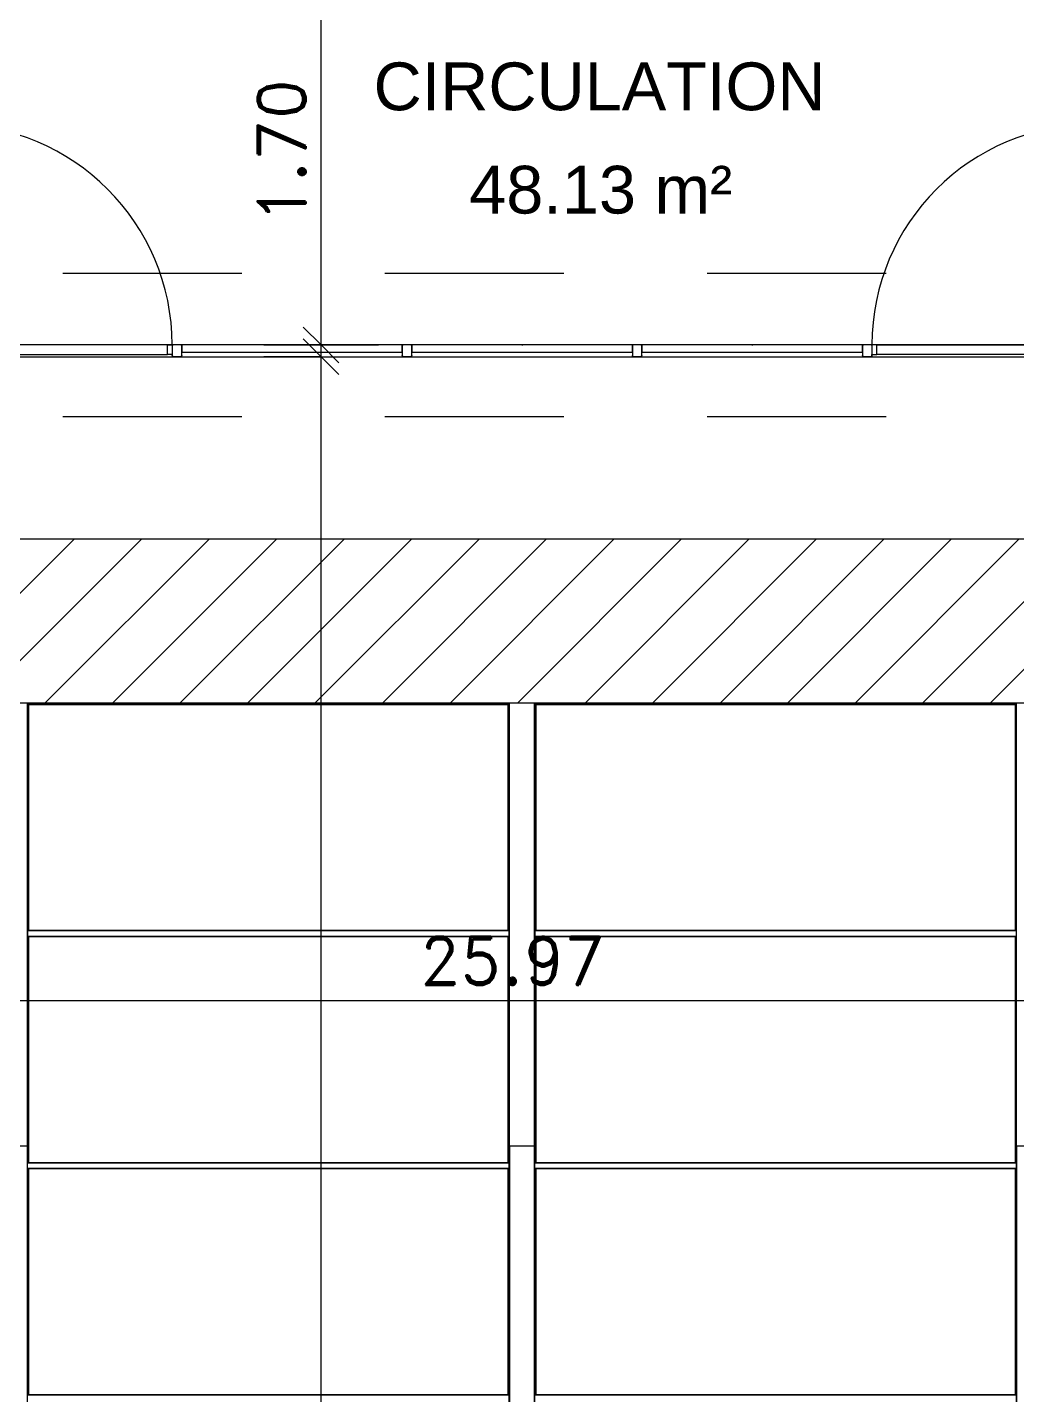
# Model space of a CAD drawing. Header units: metres. Extents: x -227.9 to -140, y 37.9 to 92.1.
# Drawn here: x -195.64 to -191.5, y 72.21 to 77.94 of the extents above; entities that cross this region are included whole.
import ezdxf

# ---------------------------------------------------------------- set-up
doc = ezdxf.new("R2010")
doc.units = ezdxf.units.M
doc.linetypes.add('JIS_02_0.7', pattern=[1.35, 0.75, -0.6])
for name, color, linetype, lineweight in [('A-ANNO-DIMS', 7, 'Continuous', 9), ('A-ANNO-DIMS-100', 7, 'Continuous', 9), ('A-AREA-IDEN', 7, 'Continuous', 9), ('A-DOOR', 7, 'Continuous', 5), ('A-FLOR', 7, 'Continuous', 5), ('A-FLOR-PATT', 7, 'Continuous', 5), ('A-GENM', 7, 'Continuous', 5), ('A-GLAZ-CURT', 7, 'Continuous', 5), ('A-GLAZ-CWMG', 7, 'Continuous', 5), ('A-ROOF', 7, 'Continuous', 5), ('S-BEAM', 7, 'Continuous', 5)]:
    doc.layers.add(name, color=color, linetype=linetype, lineweight=lineweight)
doc.layers.add('A-DETL', color=94, linetype='Continuous', lineweight=5, true_color=0x00a600)
doc.layers.add('G-IMPT', color=8, linetype='Continuous', lineweight=5, true_color=0x808080)
doc.styles.add('Arial_1', font='arial.ttf', dxfattribs={"height": 0.2})
doc.styles.add('RomanD_B', font='', dxfattribs={"height": 0.2})
doc.styles.get('RomanD_B').set_extended_font_data('RomanD', bold=True)
doc.dimstyles.new('LAG-Romans_0_2', dxfattribs={"dimscale": 0.3048, "dimtxt": 0.200715, "dimasz": 0.492126, "dimexe": 0.787402, "dimexo": 0.0625, "dimgap": 0, "dimtad": 1, "dimrnd": 0.01, "dimzin": 0, "dimdsep": 46, "dimtxsty": 'RomanD_B', "dimblk1": 'OBLIQUE', "dimblk2": 'OBLIQUE', "dimsah": 1, "dimcen": 0.09, "dimdle": 0.656168, "dimazin": 0, "dimtfac": 1, "dimtdec": 4, "dimtix": 1, "dimtmove": 0, "dimatfit": 3, "dimfxl": 0.787402, "dimfxlon": 1, "dimtvp": 1, "dimtolj": 1, "dimtzin": 0, "dimarcsym": 2})

# ---------------------------------------------------------------- blocks, each defined once
blk = doc.blocks.new('LAG-C1030-PORTES-VITRINE DE MAGASIN-13PR_08_01 - LAG-C1030-PORTES-VITRINE DE MAGASIN-13PR_08_01-12728664-MUC-LAG-PRO-PLA-ARC-TZN-N02-AG02Ec-Cote')
at = {"layer": 'A-DOOR'}
blk.add_line((0.462, 0), (0.462, 0.924), dxfattribs=at)
at = {"layer": 'A-DOOR', "color": 9, "lineweight": 9, "true_color": 0xc0c0c0}
for p, q in [((-0.442, 0), (-0.462, 0)), ((-0.462, 0), (-0.462, -0.04)), ((-0.442, -0.04), (-0.442, 0)), ((0.462, 0), (0.442, 0)), ((0.442, 0), (0.442, -0.04)), ((0.462, -0.04), (0.462, 0)), ((-0.462, -0.04), (-0.442, -0.04)), ((0.442, -0.04), (0.462, -0.04))]:
    blk.add_line(p, q, dxfattribs=at)
at = {"layer": 'A-DOOR', "color": 9, "true_color": 0xc0c0c0}
for p, q in [((-0.442, 0), (0.442, 0)), ((0.442, -0.04), (-0.442, -0.04))]:
    blk.add_line(p, q, dxfattribs=at)
at = {"layer": 'A-DOOR'}
blk.add_arc((0.462, 0), 0.924, 90, 180, dxfattribs=at)
blk = doc.blocks.new('LAG-B2020-PANNEAU DE RIDEAU-TRANSPARENT - CURTAIN WALL MULLION_dwg_12FT-JANSEN-P05-V60-MUC-LAG-PRO-PLA-ARC-TZN-N02-AG02Ec-Cote')
at = {"layer": 'G-IMPT', "flags": 128}
blk.add_lwpolyline([(0.004, 0.0001), (0.003, 0), (0.002, 0.0001), (0.001, 0), (0, 0), (0.001, 0.0001), (0.002, 0), (0.003, 0.0001), (0.004, 0)], dxfattribs=at)
at = {"layer": 'G-IMPT', "color": 161, "true_color": 0x7f9fff, "flags": 128}
for points in [[(0, 0), (0, 0), (0, 0), (0, 0), (0, 0), (0, 0), (0, 0.0001), (0, 0), (0, 0), (0, 0), (0, 0), (0, 0), (0, 0), (0, 0)], [(0, 0), (0, 0), (0, 0), (0, 0)], [(0.001, 0), (0.001, 0), (0.001, 0), (0.001, 0), (0.001, 0), (0.001, 0), (0.001, 0.0001), (0.001, 0), (0.001, 0), (0.001, 0), (0.001, 0), (0.001, 0), (0.001, 0), (0.001, 0)], [(0.001, 0), (0.001, 0), (0.001, 0), (0.001, 0)], [(0.001, 0), (0.001, 0), (0.001, 0), (0.001, 0), (0.001, 0), (0.001, 0)], [(0.001, 0), (0.001, 0), (0.001, 0), (0.001, 0)], [(0.002, 0), (0.002, 0), (0.002, 0), (0.002, 0), (0.002, 0), (0.002, 0), (0.002, 0.0001), (0.002, 0), (0.002, 0), (0.002, 0), (0.002, 0), (0.002, 0), (0.002, 0), (0.002, 0)], [(0.002, 0), (0.002, 0), (0.002, 0), (0.002, 0)], [(0.002, 0), (0.002, 0), (0.002, 0), (0.002, 0), (0.002, 0), (0.002, 0)], [(0.002, 0), (0.002, 0), (0.002, 0), (0.002, 0)], [(0.003, 0), (0.003, 0), (0.003, 0), (0.003, 0), (0.003, 0), (0.003, 0), (0.003, 0), (0.003, 0.0001), (0.003, 0), (0.003, 0), (0.003, 0), (0.003, 0), (0.003, 0), (0.003, 0)], [(0.003, 0), (0.0031, 0), (0.0031, 0), (0.003, 0)], [(0.003, 0), (0.003, 0), (0.0031, 0), (0.0031, 0), (0.003, 0), (0.003, 0)], [(0.003, 0), (0.003, 0), (0.003, 0), (0.003, 0)], [(0.004, 0), (0.004, 0), (0.004, 0), (0.004, 0), (0.004, 0), (0.0041, 0), (0.004, 0.0001), (0.004, 0), (0.004, 0), (0.004, 0), (0.004, 0), (0.004, 0), (0.004, 0), (0.004, 0)], [(0.004, 0), (0.004, 0), (0.004, 0), (0.004, 0)]]:
    blk.add_lwpolyline(points, dxfattribs=at)
at = {"layer": 'G-IMPT', "color": 4, "true_color": 0x00ffff, "flags": 128}
for points in [[(0.001, 0), (0.001, 0), (0, 0), (0, 0)], [(0.002, 0), (0.002, 0), (0.001, 0), (0.001, 0)], [(0.003, 0), (0.003, 0), (0.002, 0), (0.002, 0)], [(0.004, 0), (0.004, 0), (0.003, 0), (0.003, 0)]]:
    blk.add_lwpolyline(points, close=True, dxfattribs=at)
at = {"layer": 'G-IMPT', "color": 161, "true_color": 0x7f9fff}
for centre, radius, start, end in [((0, 0), 0.000004, 90, 180), ((0, 0), 0.000004, 360, 90), ((0, 0), 0.000002, 90, 180), ((0, 0), 0.000002, 360, 90), ((0, 0), 0.000002, 270, 360), ((0, 0), 0.000002, 180, 270), ((0, 0), 0.000004, 270, 0), ((0, 0), 0.000004, 180, 270), ((0.001, 0), 0.000004, 90, 180), ((0.001, 0), 0.000004, 360, 90), ((0.001, 0), 0.000002, 90, 180), ((0.001, 0), 0.000002, 360, 90), ((0.001, 0), 0.000002, 270, 360), ((0.001, 0), 0.000002, 180, 270), ((0.001, 0), 0.000004, 270, 0), ((0.001, 0), 0.000004, 180, 270), ((0.002, 0), 0.000004, 90, 180), ((0.002, 0), 0.000004, 360, 90), ((0.002, 0), 0.000002, 90, 180), ((0.002, 0), 0.000002, 360, 90), ((0.002, 0), 0.000002, 270, 360), ((0.002, 0), 0.000002, 180, 270), ((0.002, 0), 0.000004, 270, 0), ((0.002, 0), 0.000004, 180, 270), ((0.003, 0), 0.000004, 90, 180), ((0.003, 0), 0.000004, 360, 90), ((0.003, 0), 0.000002, 90, 180), ((0.003, 0), 0.000002, 360, 90), ((0.003, 0), 0.000002, 270, 360), ((0.003, 0), 0.000002, 180, 270), ((0.003, 0), 0.000004, 270, 0), ((0.003, 0), 0.000004, 180, 270), ((0.004, 0), 0.000004, 360, 90), ((0.004, 0), 0.000004, 90, 180), ((0.004, 0), 0.000002, 360, 90), ((0.004, 0), 0.000002, 90, 180), ((0.004, 0), 0.000002, 180, 270), ((0.004, 0), 0.000002, 270, 360), ((0.004, 0), 0.000004, 180, 270), ((0.004, 0), 0.000004, 270, 0)]:
    blk.add_arc(centre, radius, start, end, dxfattribs=at)
blk = doc.blocks.new('LAG-B2020-PANNEAU DE RIDEAU-TRANSPARENT - CURTAIN WALL MULLION_dwg-V61-MUC-LAG-PRO-PLA-ARC-TZN-N02-AG02Ec-Cote')
blk.add_blockref('LAG-B2020-PANNEAU DE RIDEAU-TRANSPARENT - CURTAIN WALL MULLION_dwg_12FT-JANSEN-P05-V60-MUC-LAG-PRO-PLA-ARC-TZN-N02-AG02Ec-Cote', (-0.0027, 0.0003))
blk = doc.blocks.new('LAG-B2020-PANNEAU DE RIDEAU-TRANSPARENT - LAG-B2020-PANNEAU DE RIDEAU-TRANSPARENT-11581639-MUC-LAG-PRO-PLA-ARC-TZN-N02-AG02Ec-Cote')
at = {"layer": 'A-GLAZ-CURT', "lineweight": 9}
for p, q in [((0.462, 0.03), (-0.462, 0.03)), ((-0.462, 0.03), (-0.462, 0)), ((-0.462, 0), (0.462, 0)), ((0.462, 0), (0.462, 0.03))]:
    blk.add_line(p, q, dxfattribs=at)
at = {"extrusion": (0, 0, -1), "zscale": -1, "rotation": 180}
blk.add_blockref('LAG-B2020-PANNEAU DE RIDEAU-TRANSPARENT - CURTAIN WALL MULLION_dwg-V61-MUC-LAG-PRO-PLA-ARC-TZN-N02-AG02Ec-Cote', (0, 0), dxfattribs=at)
blk = doc.blocks.new('LAG-B2020-PANNEAU DE RIDEAU-TRANSPARENT - CURTAIN WALL MULLION_dwg_12FT-JANSEN-P05-V62-MUC-LAG-PRO-PLA-ARC-TZN-N02-AG02Ec-Cote')
at = {"layer": 'G-IMPT', "flags": 128}
blk.add_lwpolyline([(0.004, 0.0001), (0.003, 0), (0.002, 0.0001), (0.001, 0), (0, 0), (0.001, 0.0001), (0.002, 0), (0.003, 0.0001), (0.004, 0)], dxfattribs=at)
at = {"layer": 'G-IMPT', "color": 161, "true_color": 0x7f9fff, "flags": 128}
for points in [[(0, 0), (0, 0), (0, 0), (0, 0), (0, 0), (0, 0), (0, 0.0001), (0, 0), (0, 0), (0, 0), (0, 0), (0, 0), (0, 0), (0, 0)], [(0, 0), (0, 0), (0, 0), (0, 0)], [(0.001, 0), (0.001, 0), (0.001, 0), (0.001, 0), (0.001, 0), (0.001, 0), (0.001, 0.0001), (0.001, 0), (0.001, 0), (0.001, 0), (0.001, 0), (0.001, 0), (0.001, 0), (0.001, 0)], [(0.001, 0), (0.001, 0), (0.001, 0), (0.001, 0)], [(0.001, 0), (0.001, 0), (0.001, 0), (0.001, 0), (0.001, 0), (0.001, 0)], [(0.001, 0), (0.001, 0), (0.001, 0), (0.001, 0)], [(0.002, 0), (0.002, 0), (0.002, 0), (0.002, 0), (0.002, 0), (0.002, 0), (0.002, 0.0001), (0.002, 0), (0.002, 0), (0.002, 0), (0.002, 0), (0.002, 0), (0.002, 0), (0.002, 0)], [(0.002, 0), (0.002, 0), (0.002, 0), (0.002, 0)], [(0.002, 0), (0.002, 0), (0.002, 0), (0.002, 0), (0.002, 0), (0.002, 0)], [(0.002, 0), (0.002, 0), (0.002, 0), (0.002, 0)], [(0.003, 0), (0.003, 0), (0.003, 0), (0.003, 0), (0.003, 0), (0.003, 0), (0.003, 0), (0.003, 0.0001), (0.003, 0), (0.003, 0), (0.003, 0), (0.003, 0), (0.003, 0), (0.003, 0)], [(0.003, 0), (0.0031, 0), (0.0031, 0), (0.003, 0)], [(0.003, 0), (0.003, 0), (0.0031, 0), (0.0031, 0), (0.003, 0), (0.003, 0)], [(0.003, 0), (0.003, 0), (0.003, 0), (0.003, 0)], [(0.004, 0), (0.004, 0), (0.004, 0), (0.004, 0), (0.004, 0), (0.0041, 0), (0.004, 0.0001), (0.004, 0), (0.004, 0), (0.004, 0), (0.004, 0), (0.004, 0), (0.004, 0), (0.004, 0)], [(0.004, 0), (0.004, 0), (0.004, 0), (0.004, 0)]]:
    blk.add_lwpolyline(points, dxfattribs=at)
at = {"layer": 'G-IMPT', "color": 4, "true_color": 0x00ffff, "flags": 128}
for points in [[(0.001, 0), (0.001, 0), (0, 0), (0, 0)], [(0.002, 0), (0.002, 0), (0.001, 0), (0.001, 0)], [(0.003, 0), (0.003, 0), (0.002, 0), (0.002, 0)], [(0.004, 0), (0.004, 0), (0.003, 0), (0.003, 0)]]:
    blk.add_lwpolyline(points, close=True, dxfattribs=at)
at = {"layer": 'G-IMPT', "color": 161, "true_color": 0x7f9fff}
for centre, radius, start, end in [((0, 0), 0.000004, 90, 180), ((0, 0), 0.000004, 360, 90), ((0, 0), 0.000002, 90, 180), ((0, 0), 0.000002, 360, 90), ((0, 0), 0.000002, 270, 360), ((0, 0), 0.000002, 180, 270), ((0, 0), 0.000004, 270, 0), ((0, 0), 0.000004, 180, 270), ((0.001, 0), 0.000004, 90, 180), ((0.001, 0), 0.000004, 360, 90), ((0.001, 0), 0.000002, 90, 180), ((0.001, 0), 0.000002, 360, 90), ((0.001, 0), 0.000002, 270, 360), ((0.001, 0), 0.000002, 180, 270), ((0.001, 0), 0.000004, 270, 0), ((0.001, 0), 0.000004, 180, 270), ((0.002, 0), 0.000004, 90, 180), ((0.002, 0), 0.000004, 360, 90), ((0.002, 0), 0.000002, 90, 180), ((0.002, 0), 0.000002, 360, 90), ((0.002, 0), 0.000002, 270, 360), ((0.002, 0), 0.000002, 180, 270), ((0.002, 0), 0.000004, 270, 0), ((0.002, 0), 0.000004, 180, 270), ((0.003, 0), 0.000004, 90, 180), ((0.003, 0), 0.000004, 360, 90), ((0.003, 0), 0.000002, 90, 180), ((0.003, 0), 0.000002, 360, 90), ((0.003, 0), 0.000002, 270, 360), ((0.003, 0), 0.000002, 180, 270), ((0.003, 0), 0.000004, 270, 0), ((0.003, 0), 0.000004, 180, 270), ((0.004, 0), 0.000004, 360, 90), ((0.004, 0), 0.000004, 90, 180), ((0.004, 0), 0.000002, 360, 90), ((0.004, 0), 0.000002, 90, 180), ((0.004, 0), 0.000002, 180, 270), ((0.004, 0), 0.000002, 270, 360), ((0.004, 0), 0.000004, 180, 270), ((0.004, 0), 0.000004, 270, 0)]:
    blk.add_arc(centre, radius, start, end, dxfattribs=at)
blk = doc.blocks.new('LAG-B2020-PANNEAU DE RIDEAU-TRANSPARENT - CURTAIN WALL MULLION_dwg-V63-MUC-LAG-PRO-PLA-ARC-TZN-N02-AG02Ec-Cote')
blk.add_blockref('LAG-B2020-PANNEAU DE RIDEAU-TRANSPARENT - CURTAIN WALL MULLION_dwg_12FT-JANSEN-P05-V62-MUC-LAG-PRO-PLA-ARC-TZN-N02-AG02Ec-Cote', (-0.0027, 0.0003))
blk = doc.blocks.new('LAG-B2020-PANNEAU DE RIDEAU-TRANSPARENT - LAG-B2020-PANNEAU DE RIDEAU-TRANSPARENT-V64-MUC-LAG-PRO-PLA-ARC-TZN-N02-AG02Ec-Cote')
at = {"layer": 'A-GLAZ-CURT', "lineweight": 9}
for p, q in [((0.462, 0.03), (-0.462, 0.03)), ((-0.462, 0.03), (-0.462, 0)), ((-0.462, 0), (0.462, 0)), ((0.462, 0), (0.462, 0.03))]:
    blk.add_line(p, q, dxfattribs=at)
at = {"extrusion": (0, 0, -1), "zscale": -1, "rotation": 180}
blk.add_blockref('LAG-B2020-PANNEAU DE RIDEAU-TRANSPARENT - CURTAIN WALL MULLION_dwg-V63-MUC-LAG-PRO-PLA-ARC-TZN-N02-AG02Ec-Cote', (0, 0), dxfattribs=at)
blk = doc.blocks.new('LAG-C1030-PORTES-VITRINE DE MAGASIN-13PR_08_01 - LAG-C1030-PORTES-VITRINE DE MAGASIN-13PR_08_01-12728660-MUC-LAG-PRO-PLA-ARC-TZN-N02-AG02Ec-Cote')
at = {"layer": 'A-DOOR', "color": 9, "lineweight": 9, "true_color": 0xc0c0c0}
for p, q in [((-0.462, 0.04), (-0.442, 0.04)), ((-0.462, 0), (-0.462, 0.04)), ((-0.442, 0.04), (-0.442, 0)), ((0.442, 0.04), (0.462, 0.04)), ((0.442, 0), (0.442, 0.04)), ((0.462, 0.04), (0.462, 0)), ((-0.442, 0), (-0.462, 0)), ((0.462, 0), (0.442, 0))]:
    blk.add_line(p, q, dxfattribs=at)
at = {"layer": 'A-DOOR', "color": 9, "true_color": 0xc0c0c0}
for p, q in [((0.442, 0.04), (-0.442, 0.04)), ((-0.442, 0), (0.442, 0))]:
    blk.add_line(p, q, dxfattribs=at)
at = {"layer": 'A-DOOR'}
blk.add_line((0.462, 0), (0.462, -0.924), dxfattribs=at)
blk.add_arc((0.462, 0), 0.924, 180, 270, dxfattribs=at)
blk = doc.blocks.new('Rectangulaire Meneau - LAG-B2010-MENEAU-40x50-V59-MUC-LAG-PRO-PLA-ARC-TZN-N02-AG02Ec-Cote')
at = {"layer": 'A-GLAZ-CWMG', "lineweight": 13}
for p, q in [((-0.016, 0.0013), (0.016, 0.0013)), ((-0.02, -0.0447), (-0.02, -0.0027)), ((0.016, -0.0487), (-0.016, -0.0487)), ((0.02, -0.0027), (0.02, -0.0447))]:
    blk.add_line(p, q, dxfattribs=at)
for centre, start, end in [((-0.016, -0.0027), 90, 180), ((0.016, -0.0027), 0, 90), ((-0.016, -0.0447), 180, 270), ((0.016, -0.0447), 270, 0)]:
    blk.add_arc(centre, 0.004, start, end, dxfattribs=at)
blk = doc.blocks.new('Rectangulaire Meneau - LAG-B2010-MENEAU-40x50-V65-MUC-LAG-PRO-PLA-ARC-TZN-N02-AG02Ec-Cote')
at = {"layer": 'A-GLAZ-CWMG', "lineweight": 13}
for p, q in [((-0.016, 0.0013), (0.016, 0.0013)), ((-0.02, -0.0447), (-0.02, -0.0027)), ((0.016, -0.0487), (-0.016, -0.0487)), ((0.02, -0.04), (0.02, -0.0447))]:
    blk.add_line(p, q, dxfattribs=at)
for centre, start, end in [((-0.016, -0.0027), 90, 180), ((0.016, -0.0027), 0, 90), ((-0.016, -0.0447), 180, 270), ((0.016, -0.0447), 270, 0)]:
    blk.add_arc(centre, 0.004, start, end, dxfattribs=at)
blk = doc.blocks.new('LAG-B2020-PANNEAU DE RIDEAU-TRANSPARENT - CURTAIN WALL MULLION_dwg_12FT-JANSEN-P05-V66-MUC-LAG-PRO-PLA-ARC-TZN-N02-AG02Ec-Cote')
at = {"layer": 'G-IMPT', "flags": 128}
blk.add_lwpolyline([(0.004, 0.0001), (0.003, 0), (0.002, 0.0001), (0.001, 0), (0, 0), (0.001, 0.0001), (0.002, 0), (0.003, 0.0001), (0.004, 0)], dxfattribs=at)
at = {"layer": 'G-IMPT', "color": 161, "true_color": 0x7f9fff, "flags": 128}
for points in [[(0, 0), (0, 0), (0, 0), (0, 0), (0, 0), (0, 0), (0, 0.0001), (0, 0), (0, 0), (0, 0), (0, 0), (0, 0), (0, 0), (0, 0)], [(0, 0), (0, 0), (0, 0), (0, 0)], [(0.001, 0), (0.001, 0), (0.001, 0), (0.001, 0), (0.001, 0), (0.001, 0), (0.001, 0.0001), (0.001, 0), (0.001, 0), (0.001, 0), (0.001, 0), (0.001, 0), (0.001, 0), (0.001, 0)], [(0.001, 0), (0.001, 0), (0.001, 0), (0.001, 0)], [(0.001, 0), (0.001, 0), (0.001, 0), (0.001, 0), (0.001, 0), (0.001, 0)], [(0.001, 0), (0.001, 0), (0.001, 0), (0.001, 0)], [(0.002, 0), (0.002, 0), (0.002, 0), (0.002, 0), (0.002, 0), (0.002, 0), (0.002, 0.0001), (0.002, 0), (0.002, 0), (0.002, 0), (0.002, 0), (0.002, 0), (0.002, 0), (0.002, 0)], [(0.002, 0), (0.002, 0), (0.002, 0), (0.002, 0)], [(0.002, 0), (0.002, 0), (0.002, 0), (0.002, 0), (0.002, 0), (0.002, 0)], [(0.002, 0), (0.002, 0), (0.002, 0), (0.002, 0)], [(0.003, 0), (0.003, 0), (0.003, 0), (0.003, 0), (0.003, 0), (0.003, 0), (0.003, 0), (0.003, 0.0001), (0.003, 0), (0.003, 0), (0.003, 0), (0.003, 0), (0.003, 0), (0.003, 0)], [(0.003, 0), (0.0031, 0), (0.0031, 0), (0.003, 0)], [(0.003, 0), (0.003, 0), (0.0031, 0), (0.0031, 0), (0.003, 0), (0.003, 0)], [(0.003, 0), (0.003, 0), (0.003, 0), (0.003, 0)], [(0.004, 0), (0.004, 0), (0.004, 0), (0.004, 0), (0.004, 0), (0.0041, 0), (0.004, 0.0001), (0.004, 0), (0.004, 0), (0.004, 0), (0.004, 0), (0.004, 0), (0.004, 0), (0.004, 0)], [(0.004, 0), (0.004, 0), (0.004, 0), (0.004, 0)]]:
    blk.add_lwpolyline(points, dxfattribs=at)
at = {"layer": 'G-IMPT', "color": 4, "true_color": 0x00ffff, "flags": 128}
for points in [[(0.001, 0), (0.001, 0), (0, 0), (0, 0)], [(0.002, 0), (0.002, 0), (0.001, 0), (0.001, 0)], [(0.003, 0), (0.003, 0), (0.002, 0), (0.002, 0)], [(0.004, 0), (0.004, 0), (0.003, 0), (0.003, 0)]]:
    blk.add_lwpolyline(points, close=True, dxfattribs=at)
at = {"layer": 'G-IMPT', "color": 161, "true_color": 0x7f9fff}
for centre, radius, start, end in [((0, 0), 0.000004, 90, 180), ((0, 0), 0.000004, 360, 90), ((0, 0), 0.000002, 90, 180), ((0, 0), 0.000002, 360, 90), ((0, 0), 0.000002, 270, 360), ((0, 0), 0.000002, 180, 270), ((0, 0), 0.000004, 270, 0), ((0, 0), 0.000004, 180, 270), ((0.001, 0), 0.000004, 90, 180), ((0.001, 0), 0.000004, 360, 90), ((0.001, 0), 0.000002, 90, 180), ((0.001, 0), 0.000002, 360, 90), ((0.001, 0), 0.000002, 270, 360), ((0.001, 0), 0.000002, 180, 270), ((0.001, 0), 0.000004, 270, 0), ((0.001, 0), 0.000004, 180, 270), ((0.002, 0), 0.000004, 90, 180), ((0.002, 0), 0.000004, 360, 90), ((0.002, 0), 0.000002, 90, 180), ((0.002, 0), 0.000002, 360, 90), ((0.002, 0), 0.000002, 270, 360), ((0.002, 0), 0.000002, 180, 270), ((0.002, 0), 0.000004, 270, 0), ((0.002, 0), 0.000004, 180, 270), ((0.003, 0), 0.000004, 90, 180), ((0.003, 0), 0.000004, 360, 90), ((0.003, 0), 0.000002, 90, 180), ((0.003, 0), 0.000002, 360, 90), ((0.003, 0), 0.000002, 270, 360), ((0.003, 0), 0.000002, 180, 270), ((0.003, 0), 0.000004, 270, 0), ((0.003, 0), 0.000004, 180, 270), ((0.004, 0), 0.000004, 360, 90), ((0.004, 0), 0.000004, 90, 180), ((0.004, 0), 0.000002, 360, 90), ((0.004, 0), 0.000002, 90, 180), ((0.004, 0), 0.000002, 180, 270), ((0.004, 0), 0.000002, 270, 360), ((0.004, 0), 0.000004, 180, 270), ((0.004, 0), 0.000004, 270, 0)]:
    blk.add_arc(centre, radius, start, end, dxfattribs=at)
blk = doc.blocks.new('LAG-B2020-PANNEAU DE RIDEAU-TRANSPARENT - CURTAIN WALL MULLION_dwg-V67-MUC-LAG-PRO-PLA-ARC-TZN-N02-AG02Ec-Cote')
blk.add_blockref('LAG-B2020-PANNEAU DE RIDEAU-TRANSPARENT - CURTAIN WALL MULLION_dwg_12FT-JANSEN-P05-V66-MUC-LAG-PRO-PLA-ARC-TZN-N02-AG02Ec-Cote', (-0.0027, 0.0003))
blk = doc.blocks.new('LAG-B2020-PANNEAU DE RIDEAU-TRANSPARENT - LAG-B2020-PANNEAU DE RIDEAU-TRANSPARENT-V68-MUC-LAG-PRO-PLA-ARC-TZN-N02-AG02Ec-Cote')
at = {"layer": 'A-GLAZ-CURT', "lineweight": 9}
for p, q in [((0.462, 0.03), (-0.462, 0.03)), ((-0.462, 0.03), (-0.462, 0)), ((-0.462, 0), (0.462, 0)), ((0.462, 0), (0.462, 0.03))]:
    blk.add_line(p, q, dxfattribs=at)
at = {"extrusion": (0, 0, -1), "zscale": -1, "rotation": 180}
blk.add_blockref('LAG-B2020-PANNEAU DE RIDEAU-TRANSPARENT - CURTAIN WALL MULLION_dwg-V67-MUC-LAG-PRO-PLA-ARC-TZN-N02-AG02Ec-Cote', (0, 0), dxfattribs=at)
blk = doc.blocks.new('Rectangulaire Meneau - LAG-B2010-MENEAU-40x50-11581633-MUC-LAG-PRO-PLA-ARC-TZN-N02-AG02Ec-Cote')
at = {"layer": 'A-GLAZ-CWMG', "lineweight": 13}
for p, q in [((-0.016, 0.0013), (0.016, 0.0013)), ((-0.02, -0.0447), (-0.02, -0.04)), ((0.016, -0.0487), (-0.016, -0.0487)), ((0.02, -0.0027), (0.02, -0.0447))]:
    blk.add_line(p, q, dxfattribs=at)
for centre, start, end in [((-0.016, -0.0027), 90, 180), ((0.016, -0.0027), 0, 90), ((-0.016, -0.0447), 180, 270), ((0.016, -0.0447), 270, 0)]:
    blk.add_arc(centre, 0.004, start, end, dxfattribs=at)
blk = doc.blocks.new('LAG-B1020-CADRE STRUCTURELLE-PATIO - MUC-PATIO_skp_78-11715551-MUC-LAG-PRO-PLA-ARC-TZN-N02-AG02Ec-Cote')
at = {"layer": 'G-IMPT', "color": 7}
for p, q in [((10.401, 6.9215), (10.401, 5.9743)), ((10.401, 6.9215), (12.4121, 6.9215)), ((10.401, 6.9215), (12.4121, 6.9215)), ((10.401, 5.9743), (10.401, 6.9215)), ((12.4121, 5.9743), (12.4121, 6.9215)), ((12.4121, 5.9743), (12.4121, 6.9215)), ((12.526, 6.9215), (12.526, 5.9743)), ((12.526, 6.9215), (14.5371, 6.9215)), ((12.526, 6.9215), (14.5371, 6.9215)), ((12.526, 5.9743), (12.526, 6.9215)), ((14.5371, 5.9743), (14.5371, 6.9215)), ((14.5371, 5.9743), (14.5371, 6.9215)), ((10.401, 5.9499), (10.401, 5.0015)), ((10.401, 5.9499), (12.4121, 5.9499)), ((10.401, 5.9499), (12.4121, 5.9499)), ((10.401, 5.0015), (10.401, 5.9499)), ((12.4121, 5.0015), (12.4121, 5.9499)), ((12.4121, 5.0015), (12.4121, 5.9499)), ((12.526, 5.9499), (12.526, 5.0015)), ((12.526, 5.9499), (14.5371, 5.9499)), ((12.526, 5.9499), (14.5371, 5.9499)), ((12.526, 5.0015), (12.526, 5.9499)), ((14.5371, 5.0015), (14.5371, 5.9499)), ((14.5371, 5.0015), (14.5371, 5.9499)), ((10.401, 4.9771), (10.401, 4.0299)), ((10.401, 4.9771), (12.4121, 4.9771)), ((10.401, 4.9771), (12.4121, 4.9771)), ((10.401, 4.0299), (10.401, 4.9771)), ((12.4121, 4.0299), (12.4121, 4.9771)), ((12.4121, 4.0299), (12.4121, 4.9771)), ((12.526, 4.9771), (12.526, 4.0299)), ((12.526, 4.9771), (14.5371, 4.9771)), ((12.526, 4.9771), (14.5371, 4.9771)), ((12.526, 4.0299), (12.526, 4.9771)), ((14.5371, 4.0299), (14.5371, 4.9771)), ((14.5371, 4.0299), (14.5371, 4.9771))]:
    blk.add_line(p, q, dxfattribs=at)
blk = doc.blocks.new('LAG-B1020-CADRE STRUCTURELLE-PATIO - MUC-PATIO_skp_75-11715548-MUC-LAG-PRO-PLA-ARC-TZN-N02-AG02Ec-Cote')
at = {"layer": 'G-IMPT', "color": 7}
for p, q in [((12.526, 5.195), (12.526, 7.0507)), ((12.526, 5.195), (12.526, 7.0507)), ((12.631, 7.0507), (12.631, 5.195)), ((12.631, 5.195), (12.631, 7.0507)), ((14.651, 5.195), (14.651, 7.0507)), ((14.651, 5.195), (14.651, 7.0507)), ((12.526, 5.195), (12.631, 5.195)), ((12.526, 2.2157), (12.526, 5.195)), ((12.526, 5.195), (12.526, 2.2157)), ((12.526, 5.195), (12.631, 5.195)), ((12.631, 2.2157), (12.631, 5.195)), ((12.631, 2.2157), (12.631, 5.195)), ((14.651, 5.195), (14.756, 5.195)), ((14.651, 2.2157), (14.651, 5.195)), ((14.651, 5.195), (14.651, 2.2157)), ((14.651, 5.195), (14.756, 5.195))]:
    blk.add_line(p, q, dxfattribs=at)
blk = doc.blocks.new('LAG-B1020-CADRE STRUCTURELLE-PATIO - MUC-PATIO_skp_74-11715547-MUC-LAG-PRO-PLA-ARC-TZN-N02-AG02Ec-Cote')
at = {"layer": 'G-IMPT', "color": 7}
for p, q in [((10.421, 15.0869), (10.421, 14.1396)), ((12.4321, 15.0869), (10.421, 15.0869)), ((12.4321, 15.0869), (10.421, 15.0869)), ((10.421, 14.1396), (10.421, 15.0869)), ((12.4321, 15.0869), (12.4321, 14.1396)), ((12.4321, 14.1396), (12.4321, 15.0869)), ((12.546, 15.0869), (12.546, 14.1396)), ((14.5571, 15.0869), (12.546, 15.0869)), ((14.5571, 15.0869), (12.546, 15.0869)), ((12.546, 14.1396), (12.546, 15.0869)), ((14.5571, 15.0869), (14.5571, 14.1396)), ((14.5571, 14.1396), (14.5571, 15.0869)), ((10.4177, 14.1396), (12.4365, 14.1396)), ((12.4365, 14.1396), (10.4177, 14.1396)), ((10.421, 14.1153), (10.421, 13.1668)), ((12.4321, 14.1153), (10.421, 14.1153)), ((12.4321, 14.1153), (10.421, 14.1153)), ((10.421, 13.1668), (10.421, 14.1153)), ((12.4321, 14.1153), (12.4321, 13.1668)), ((12.4321, 13.1668), (12.4321, 14.1153)), ((12.5427, 14.1396), (14.5615, 14.1396)), ((14.5615, 14.1396), (12.5427, 14.1396)), ((12.546, 14.1153), (12.546, 13.1668)), ((14.5571, 14.1153), (12.546, 14.1153)), ((14.5571, 14.1153), (12.546, 14.1153)), ((12.546, 13.1668), (12.546, 14.1153)), ((14.5571, 14.1153), (14.5571, 13.1668)), ((14.5571, 13.1668), (14.5571, 14.1153)), ((10.4177, 13.1668), (12.4365, 13.1668)), ((12.4365, 13.1668), (10.4177, 13.1668)), ((10.421, 13.1425), (10.421, 12.1952)), ((12.4321, 13.1425), (10.421, 13.1425)), ((12.4321, 13.1425), (10.421, 13.1425)), ((10.421, 12.1952), (10.421, 13.1425)), ((12.4321, 13.1425), (12.4321, 12.1952)), ((12.4321, 12.1952), (12.4321, 13.1425)), ((12.5427, 13.1668), (14.5615, 13.1668)), ((14.5615, 13.1668), (12.5427, 13.1668)), ((12.546, 13.1425), (12.546, 12.1952)), ((14.5571, 13.1425), (12.546, 13.1425)), ((14.5571, 13.1425), (12.546, 13.1425)), ((12.546, 12.1952), (12.546, 13.1425)), ((14.5571, 13.1425), (14.5571, 12.1952)), ((14.5571, 12.1952), (14.5571, 13.1425)), ((10.4177, 12.1952), (12.4365, 12.1952)), ((12.4365, 12.1952), (10.4177, 12.1952)), ((12.5427, 12.1952), (14.5615, 12.1952)), ((14.5615, 12.1952), (12.5427, 12.1952))]:
    blk.add_line(p, q, dxfattribs=at)
blk = doc.blocks.new('LAG-B1020-CADRE STRUCTURELLE-PATIO - MUC-PATIO_skp_2-11715475-MUC-LAG-PRO-PLA-ARC-TZN-N02-AG02Ec-Cote')
for name, p in [('LAG-B1020-CADRE STRUCTURELLE-PATIO - MUC-PATIO_skp_78-11715551-MUC-LAG-PRO-PLA-ARC-TZN-N02-AG02Ec-Cote', (0.2394, 8.352)), ('LAG-B1020-CADRE STRUCTURELLE-PATIO - MUC-PATIO_skp_74-11715547-MUC-LAG-PRO-PLA-ARC-TZN-N02-AG02Ec-Cote', (0.2194, 0.1866)), ('LAG-B1020-CADRE STRUCTURELLE-PATIO - MUC-PATIO_skp_75-11715548-MUC-LAG-PRO-PLA-ARC-TZN-N02-AG02Ec-Cote', (0.1299, 8.23))]:
    blk.add_blockref(name, p)
blk = doc.blocks.new('LAG-B1020-CADRE STRUCTURELLE-PATIO - LAG-LAG-B1020-CADRE STRUCTURELLE-PATIO-10510598-MUC-LAG-PRO-PLA-ARC-TZN-N02-AG02Ec-Cote')
blk.add_blockref('LAG-B1020-CADRE STRUCTURELLE-PATIO - MUC-PATIO_skp_2-11715475-MUC-LAG-PRO-PLA-ARC-TZN-N02-AG02Ec-Cote', (-12.7084, -8.23))
blk = doc.blocks.new('DIMBLOCK78-MUC-LAG-PRO-PLA-ARC-TZN-N02-AG02Ec-Cote')
at = {"layer": 'A-ANNO-DIMS-100', "transparency": 16777216}
for p, q in [((-206.5441, 73.6267), (-206.5441, 74.1067)), ((-180.5754, 73.6267), (-180.5754, 74.1067)), ((-206.7441, 73.8667), (-180.3754, 73.8667)), ((-206.5441, 73.8667), (-206.5441, 73.6267)), ((-180.5754, 73.8667), (-180.5754, 73.6267))]:
    blk.add_line(p, q, dxfattribs=at)
at = {"layer": 'A-ANNO-DIMS-100', "lineweight": 25, "transparency": 16777216}
for p, q in [((-206.5441, 73.8667), (-206.4691, 73.9417)), ((-180.5754, 73.8667), (-180.5004, 73.9417)), ((-206.5441, 73.8667), (-206.6191, 73.7917)), ((-180.5754, 73.8667), (-180.6504, 73.7917))]:
    blk.add_line(p, q, dxfattribs=at)
at = {"layer": 'A-ANNO-DIMS-100', "color": 0, "transparency": 16777216, "insert": (-193.9998, 74.1323), "char_height": 0.2, "width": 1.056069, "attachment_point": 1, "line_spacing_factor": 1.146391, "style": 'RomanD_B'}
blk.add_mtext('25.97', dxfattribs=at)
blk = doc.blocks.new('_Oblique')
at = {"color": 0, "linetype": 'ByBlock', "lineweight": -2}
blk.add_line((-0.5, -0.5), (0.5, 0.5), dxfattribs=at)
blk = doc.blocks.new('DIMBLOCK120-MUC-LAG-PRO-PLA-ARC-TZN-N02-AG02Ec-Cote')
at = {"layer": 'A-ANNO-DIMS-100', "transparency": 16777216}
for p, q in [((-194.4115, 76.4125), (-194.4115, 78.5147)), ((-194.6515, 78.3147), (-194.1715, 78.3147)), ((-194.4115, 78.3147), (-194.6515, 78.3147)), ((-194.6515, 76.6125), (-194.1715, 76.6125)), ((-194.4115, 76.6125), (-194.6515, 76.6125))]:
    blk.add_line(p, q, dxfattribs=at)
at = {"layer": 'A-ANNO-DIMS-100', "lineweight": 25, "transparency": 16777216}
for p, q in [((-194.4115, 78.3147), (-194.4865, 78.3897)), ((-194.4115, 78.3147), (-194.3365, 78.2397)), ((-194.4115, 76.6125), (-194.4865, 76.6875)), ((-194.4115, 76.6125), (-194.3365, 76.5375))]:
    blk.add_line(p, q, dxfattribs=at)
at = {"layer": 'A-ANNO-DIMS-100', "color": 0, "transparency": 16777216, "insert": (-194.6771, 77.12), "char_height": 0.2, "width": 0.824475, "attachment_point": 1, "rotation": 90, "line_spacing_factor": 1.146391, "style": 'RomanD_B'}
blk.add_mtext('1.70', dxfattribs=at)
blk = doc.blocks.new('DIMBLOCK147-MUC-LAG-PRO-PLA-ARC-TZN-N02-AG02Ec-Cote')
at = {"layer": 'A-ANNO-DIMS-100', "transparency": 16777216}
for p, q in [((-194.4115, 59.3635), (-194.4115, 76.7635)), ((-194.6515, 76.5635), (-194.1715, 76.5635)), ((-194.4115, 76.5635), (-194.6515, 76.5635)), ((-194.6515, 59.5635), (-194.1715, 59.5635)), ((-194.4115, 59.5635), (-194.6515, 59.5635))]:
    blk.add_line(p, q, dxfattribs=at)
at = {"layer": 'A-ANNO-DIMS-100', "lineweight": 25, "transparency": 16777216}
for p, q in [((-194.4115, 76.5635), (-194.4865, 76.6385)), ((-194.4115, 76.5635), (-194.3365, 76.4885)), ((-194.4115, 59.5635), (-194.4865, 59.6385)), ((-194.4115, 59.5635), (-194.3365, 59.4885))]:
    blk.add_line(p, q, dxfattribs=at)
at = {"layer": 'A-ANNO-DIMS-100', "color": 0, "transparency": 16777216, "insert": (-194.6771, 67.6235), "char_height": 0.2, "width": 1.056069, "attachment_point": 1, "rotation": 90, "line_spacing_factor": 1.146391, "style": 'RomanD_B'}
blk.add_mtext('17.00', dxfattribs=at)
blk = doc.blocks.new('PATIO - CMS-PATIO-2083973-MUC-LAG-PRO-PLA-ARC-TZN-N02-AG02Ec-Cote')
at = {"layer": 'G-IMPT', "color": 7, "lineweight": 9}
for p, q in [((-2.0725, 7.0507), (-2.0725, 5.195)), ((-2.0725, 5.195), (-2.0725, 7.0507)), ((-0.0525, 5.195), (-0.0525, 7.0507)), ((-0.0525, 5.195), (-0.0525, 7.0507)), ((0.0525, 7.0507), (0.0525, 5.195)), ((0.0525, 5.195), (0.0525, 7.0507)), ((-2.068, 7.0435), (-2.068, 6.0962)), ((-2.068, 7.0435), (-0.0569, 7.0435)), ((-2.068, 7.0435), (-0.0569, 7.0435)), ((-2.068, 6.0962), (-2.068, 7.0435)), ((-2.068, 7.0435), (-2.068, 6.0962)), ((-0.0569, 7.0435), (-2.068, 7.0435)), ((-0.0569, 7.0435), (-2.068, 7.0435)), ((-2.068, 6.0962), (-2.068, 7.0435)), ((-0.0569, 7.0435), (-0.057, 6.0962)), ((-0.057, 6.0962), (-0.0569, 7.0435)), ((-0.0569, 6.0962), (-0.0569, 7.0435)), ((-0.0569, 6.0962), (-0.0569, 7.0435)), ((0.057, 7.0435), (0.057, 6.0962)), ((0.057, 7.0435), (2.0681, 7.0435)), ((0.057, 7.0435), (2.0681, 7.0435)), ((0.057, 6.0962), (0.057, 7.0435)), ((0.057, 7.0435), (0.057, 6.0962)), ((2.0681, 7.0435), (0.057, 7.0435)), ((2.0681, 7.0435), (0.057, 7.0435)), ((0.057, 6.0962), (0.057, 7.0435)), ((2.0681, 7.0435), (2.068, 6.0962)), ((2.068, 6.0962), (2.0681, 7.0435)), ((2.0681, 6.0962), (2.0681, 7.0435)), ((2.0681, 6.0962), (2.0681, 7.0435)), ((-2.0725, 6.0962), (-0.0536, 6.0962)), ((-0.0536, 6.0962), (-2.0725, 6.0962)), ((0.0525, 6.0962), (2.0714, 6.0962)), ((2.0714, 6.0962), (0.0525, 6.0962)), ((-2.0681, 6.0719), (-2.0681, 5.1234)), ((-2.0681, 6.0719), (-0.0569, 6.0719)), ((-2.0681, 6.0719), (-0.0569, 6.0719)), ((-2.0681, 5.1234), (-2.0681, 6.0719)), ((-2.0681, 6.0719), (-2.0681, 5.1234)), ((-0.0569, 6.0719), (-2.0681, 6.0719)), ((-0.0569, 6.0719), (-2.0681, 6.0719)), ((-2.0681, 5.1234), (-2.0681, 6.0719)), ((-0.0569, 6.0719), (-0.057, 5.1234)), ((-0.057, 5.1234), (-0.057, 6.0719)), ((-0.0569, 5.1234), (-0.0569, 6.0719)), ((-0.0569, 5.1234), (-0.0569, 6.0719)), ((0.0569, 6.0719), (0.0569, 5.1234)), ((0.0569, 6.0719), (2.0681, 6.0719)), ((0.0569, 6.0719), (2.0681, 6.0719)), ((0.0569, 5.1234), (0.0569, 6.0719)), ((0.0569, 6.0719), (0.0569, 5.1234)), ((2.0681, 6.0719), (0.0569, 6.0719)), ((2.0681, 6.0719), (0.0569, 6.0719)), ((0.0569, 5.1234), (0.0569, 6.0719)), ((2.0681, 6.0719), (2.068, 5.1234)), ((2.068, 5.1234), (2.068, 6.0719)), ((2.0681, 5.1234), (2.0681, 6.0719)), ((2.0681, 5.1234), (2.0681, 6.0719)), ((-2.1775, 5.195), (-2.0725, 5.195)), ((-2.1775, 5.195), (-2.0725, 5.195)), ((-2.0725, 2.2157), (-2.0725, 5.195)), ((-2.0725, 2.2157), (-2.0725, 5.195)), ((-0.0525, 5.195), (0.0525, 5.195)), ((-0.0525, 2.2157), (-0.0525, 5.195)), ((-0.0525, 5.195), (-0.0525, 2.2157)), ((-0.0525, 5.195), (0.0525, 5.195)), ((0.0525, 2.2157), (0.0525, 5.195)), ((0.0525, 2.2157), (0.0525, 5.195)), ((-2.0725, 5.1234), (-0.0536, 5.1234)), ((-0.0536, 5.1234), (-2.0725, 5.1234)), ((-2.068, 5.0991), (-2.068, 4.1518)), ((-2.068, 5.0991), (-0.0569, 5.0991)), ((-2.068, 5.0991), (-0.0569, 5.0991)), ((-2.068, 4.1518), (-2.068, 5.0991)), ((-2.068, 5.0991), (-2.068, 4.1518)), ((-0.0569, 5.0991), (-2.068, 5.0991)), ((-0.0569, 5.0991), (-2.068, 5.0991)), ((-2.068, 4.1518), (-2.068, 5.0991)), ((-0.0569, 5.0991), (-0.057, 4.1518)), ((-0.057, 4.1518), (-0.0569, 5.0991)), ((-0.0569, 4.1518), (-0.0569, 5.0991)), ((-0.0569, 4.1518), (-0.0569, 5.0991)), ((0.0525, 5.1234), (2.0714, 5.1234)), ((2.0714, 5.1234), (0.0525, 5.1234)), ((0.057, 5.0991), (0.057, 4.1518)), ((0.057, 5.0991), (2.0681, 5.0991)), ((0.057, 5.0991), (2.0681, 5.0991)), ((0.057, 4.1518), (0.057, 5.0991)), ((0.057, 5.0991), (0.057, 4.1518)), ((2.0681, 5.0991), (0.057, 5.0991)), ((2.0681, 5.0991), (0.057, 5.0991)), ((0.057, 4.1518), (0.057, 5.0991)), ((2.0681, 5.0991), (2.068, 4.1518)), ((2.068, 4.1518), (2.0681, 5.0991)), ((2.0681, 4.1518), (2.0681, 5.0991)), ((2.0681, 4.1518), (2.0681, 5.0991))]:
    blk.add_line(p, q, dxfattribs=at)

msp = doc.modelspace()

# ---------------------------------------------------------------- hatches: boundary and pattern name
at = {"layer": 'A-FLOR-PATT', "lineweight": 9}
h = msp.add_hatch(dxfattribs=at)
h.set_pattern_fill('FP_7', color=256, style=0, pattern_type=2)
h.set_pattern_definition([(45, (0, 0), (-0.14142136, 0.14142136), [])])
h.paths.add_polyline_path([(-181.3591, 72.7387), (-181.3597, 73.6135), (-181.367, 73.7779), (-181.3865, 73.9414), (-181.4183, 74.1031), (-181.4606, 74.2576), (-181.5154, 74.4118), (-181.5815, 74.5616), (-181.6586, 74.706), (-181.7462, 74.8444), (-181.844, 74.9758), (-181.9512, 75.0997), (-182.0674, 75.2152), (-182.1919, 75.3218), (-182.324, 75.4189), (-182.4629, 75.5058), (-182.608, 75.5821), (-182.7584, 75.6475), (-182.9132, 75.7014), (-183.0716, 75.7437), (-183.2327, 75.7741), (-183.3959, 75.7924), (-183.5653, 75.7985), (-203.5941, 75.798), (-203.7574, 75.7908), (-203.9198, 75.7715), (-204.0803, 75.7402), (-204.2382, 75.6971), (-204.3924, 75.6423), (-204.5422, 75.5762), (-204.6866, 75.4991), (-204.825, 75.4114), (-204.9565, 75.3137), (-205.0803, 75.2064), (-205.1959, 75.0902), (-205.3024, 74.9658), (-205.3405, 74.9142), (-205.0664, 73.9007), (-205.033, 74.037), (-204.9891, 74.1649), (-204.9327, 74.2905), (-204.8649, 74.4105), (-204.7864, 74.5237), (-204.6979, 74.6293), (-204.6, 74.7263), (-204.4937, 74.8138), (-204.3798, 74.8913), (-204.2592, 74.958), (-204.1331, 75.0134), (-204.0024, 75.0569), (-203.8682, 75.0883), (-203.7318, 75.1072), (-203.5941, 75.1135), (-183.5441, 75.1135), (-183.4134, 75.1078), (-183.2837, 75.0907), (-183.1559, 75.0624), (-183.0311, 75.0231), (-182.9102, 74.973), (-182.7941, 74.9126), (-182.6818, 74.8407), (-182.58, 74.7626), (-182.4835, 74.6742), (-182.3913, 74.5728), (-182.3154, 74.4739), (-182.2451, 74.3635), (-182.1847, 74.2474), (-182.1346, 74.1265), (-182.0952, 74.0017), (-182.0669, 73.874), (-182.0498, 73.7443), (-182.0441, 73.6135), (-182.0441, 72.7387), (-181.6068, 72.7387)])

# ---------------------------------------------------------------- linework, layer by layer
at = {"layer": 'A-DETL', "color": 9, "linetype": 'JIS_02_0.7', "lineweight": 9, "true_color": 0xc0c0c0}
msp.add_line((-203.5942, 76.9135), (-183.5441, 76.9135), dxfattribs=at)
at = {"layer": 'A-DETL', "color": 7, "linetype": 'JIS_02_0.7'}
for p, q in [((-203.5941, 76.3135), (-183.5441, 76.3135)), ((-203.5941, 75.1135), (-183.5441, 75.1135))]:
    msp.add_line(p, q, dxfattribs=at)
at = {"layer": 'A-FLOR', "lineweight": 9}
for p, q in [((-195.0319, 76.6135), (-195.963, 76.6135)), ((-194.0679, 76.6135), (-194.999, 76.6135)), ((-193.1039, 76.6135), (-194.035, 76.6135)), ((-192.1399, 76.6135), (-193.071, 76.6135)), ((-191.1759, 76.6135), (-192.107, 76.6135)), ((-203.5941, 75.1135), (-183.5441, 75.1135))]:
    msp.add_line(p, q, dxfattribs=at)
at = {"layer": 'A-ROOF'}
for p, q in [((-195.9994, 76.5635), (-191.1394, 76.5635)), ((-183.5591, 75.7985), (-203.5791, 75.7985))]:
    msp.add_line(p, q, dxfattribs=at)

# ---------------------------------------------------------------- block references
at = {"layer": 'A-DOOR', "color": 9, "true_color": 0xc0c0c0, "rotation": 180}
msp.add_blockref('LAG-C1030-PORTES-VITRINE DE MAGASIN-13PR_08_01 - LAG-C1030-PORTES-VITRINE DE MAGASIN-13PR_08_01-12728660-MUC-LAG-PRO-PLA-ARC-TZN-N02-AG02Ec-Cote', (-195.4974, 76.6125), dxfattribs=at)
at = {"layer": 'A-DOOR', "color": 9, "true_color": 0xc0c0c0}
msp.add_blockref('LAG-C1030-PORTES-VITRINE DE MAGASIN-13PR_08_01 - LAG-C1030-PORTES-VITRINE DE MAGASIN-13PR_08_01-12728664-MUC-LAG-PRO-PLA-ARC-TZN-N02-AG02Ec-Cote', (-191.6414, 76.6125), dxfattribs=at)
at = {"layer": 'A-GENM', "lineweight": 9}
msp.add_blockref('PATIO - CMS-PATIO-2083973-MUC-LAG-PRO-PLA-ARC-TZN-N02-AG02Ec-Cote', (-193.5691, 68.0628), dxfattribs=at)
at = {"layer": 'A-GLAZ-CURT', "rotation": 180}
for name, p in [('LAG-B2020-PANNEAU DE RIDEAU-TRANSPARENT - LAG-B2020-PANNEAU DE RIDEAU-TRANSPARENT-V64-MUC-LAG-PRO-PLA-ARC-TZN-N02-AG02Ec-Cote', (-194.5334, 76.6125)), ('LAG-B2020-PANNEAU DE RIDEAU-TRANSPARENT - LAG-B2020-PANNEAU DE RIDEAU-TRANSPARENT-11581639-MUC-LAG-PRO-PLA-ARC-TZN-N02-AG02Ec-Cote', (-193.5694, 76.6125)), ('LAG-B2020-PANNEAU DE RIDEAU-TRANSPARENT - LAG-B2020-PANNEAU DE RIDEAU-TRANSPARENT-V68-MUC-LAG-PRO-PLA-ARC-TZN-N02-AG02Ec-Cote', (-192.6054, 76.6125))]:
    msp.add_blockref(name, p, dxfattribs=at)
at = {"layer": 'A-GLAZ-CWMG', "extrusion": (0, 0, -1)}
for name, p in [('Rectangulaire Meneau - LAG-B2010-MENEAU-40x50-V65-MUC-LAG-PRO-PLA-ARC-TZN-N02-AG02Ec-Cote', (195.0154, 76.6125)), ('Rectangulaire Meneau - LAG-B2010-MENEAU-40x50-V59-MUC-LAG-PRO-PLA-ARC-TZN-N02-AG02Ec-Cote', (194.0514, 76.6125)), ('Rectangulaire Meneau - LAG-B2010-MENEAU-40x50-V59-MUC-LAG-PRO-PLA-ARC-TZN-N02-AG02Ec-Cote', (193.0874, 76.6125)), ('Rectangulaire Meneau - LAG-B2010-MENEAU-40x50-11581633-MUC-LAG-PRO-PLA-ARC-TZN-N02-AG02Ec-Cote', (192.1234, 76.6125))]:
    msp.add_blockref(name, p, dxfattribs=at)
at = {"layer": 'S-BEAM'}
msp.add_blockref('LAG-B1020-CADRE STRUCTURELLE-PATIO - LAG-LAG-B1020-CADRE STRUCTURELLE-PATIO-10510598-MUC-LAG-PRO-PLA-ARC-TZN-N02-AG02Ec-Cote', (-193.5703, 68.0628), dxfattribs=at)

# ---------------------------------------------------------------- texts
at = {"layer": 'A-AREA-IDEN', "color": 164, "true_color": 0x0029a5, "char_height": 0.2, "attachment_point": 1, "style": 'Arial_1'}
for s, insert, width in [('CIRCULATION', (-194.1916, 77.7961), 2.332911), ('48.13 m²', (-193.7911, 77.3633), 1.362869)]:
    msp.add_mtext(s, dxfattribs=dict(at, insert=insert, width=width))

# ---------------------------------------------------------------- dimensions: what is measured, and where the dimension line sits
at = {"layer": 'A-ANNO-DIMS'}
for base, p1, p2, override, picture, middle in [((-194.4115, 78.3147), (-194.6515, 76.6125), (-194.6515, 78.3147), {"dimpost": '<>', "dimfxl": 1.702203}, 'DIMBLOCK120-MUC-LAG-PRO-PLA-ARC-TZN-N02-AG02Ec-Cote', (-194.5115, 77.4636)), ((-194.4115, 76.5635), (-194.6515, 59.5635), (-194.6515, 76.5635), {"dimpost": '<>', "dimfxl": 16.999997}, 'DIMBLOCK147-MUC-LAG-PRO-PLA-ARC-TZN-N02-AG02Ec-Cote', (-194.5115, 68.0635))]:
    dim = msp.add_linear_dim(base=base, p1=p1, p2=p2, angle=90, dimstyle='LAG-Romans_0_2', override=override, dxfattribs=at)
    dim.commit()
    dim.dimension.update_dxf_attribs({"geometry": picture, "text_midpoint": middle})
dim = msp.add_linear_dim(base=(-180.5754, 73.8667), p1=(-206.5441, 73.6267), p2=(-180.5754, 73.6267), dimstyle='LAG-Romans_0_2', override={"dimpost": '<>', "dimfxl": 25.96875}, dxfattribs=at)
dim.commit()
dim.dimension.update_dxf_attribs({"geometry": 'DIMBLOCK78-MUC-LAG-PRO-PLA-ARC-TZN-N02-AG02Ec-Cote', "text_midpoint": (-193.5598, 73.9667)})

doc.saveas('drawing.dxf')
